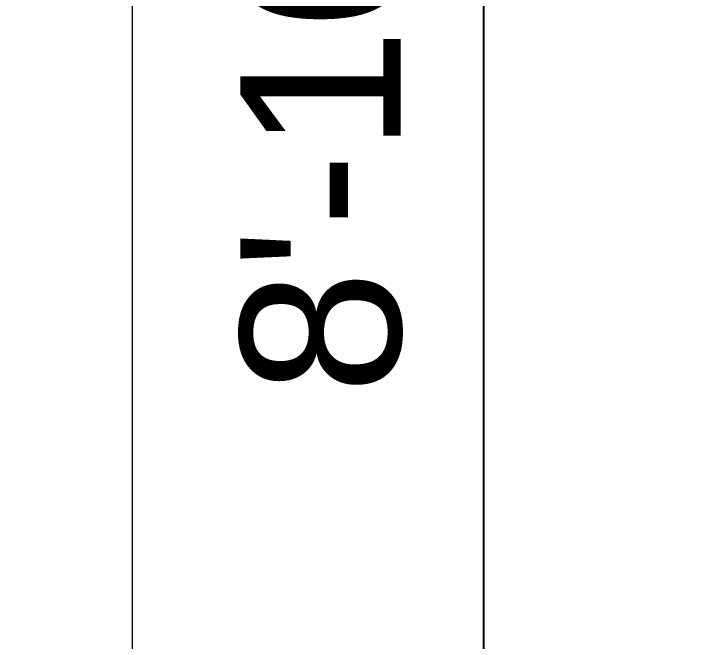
# Model space of a CAD drawing. Extents: x 65572 to 72871, y 30718 to 33858.
# Drawn here: x 66035.18 to 66060.62, y 33449.66 to 33473.15 of the extents above; entities that cross this region are included whole.
import ezdxf

# ---------------------------------------------------------------- set-up
doc = ezdxf.new("R2010")
doc.units = 0
doc.header["$LTSCALE"] = 0.5
doc.header["$MEASUREMENT"] = 0
doc.layers.get('0').update_dxf_attribs({"color": 20, "linetype": 'CONTINUOUS'})
doc.layers.get('DEFPOINTS').update_dxf_attribs({"linetype": 'CONTINUOUS', "lineweight": 5})
doc.layers.add('Annotations', color=40, linetype='CONTINUOUS', lineweight=5)
doc.layers.add('Viewed', color=150, linetype='CONTINUOUS', lineweight=9)
doc.styles.get("Standard").update_dxf_attribs({"font": 'arial.ttf'})
doc.dimstyles.new('ARCH', dxfattribs={"dimscale": 96, "dimtxt": 0.0625, "dimasz": 0.0625, "dimexe": 0.04, "dimexo": 0.09375, "dimgap": 0.03125, "dimtad": 1, "dimdec": 0, "dimrnd": 0.0625, "dimzin": 3, "dimdsep": 46, "dimlunit": 4, "dimtxsty": 'Standard', "dimblk1": 'ARCHTICK', "dimblk2": 'ARCHTICK', "dimsah": 1, "dimcen": 0, "dimdle": 0.03125, "dimclrd": 256, "dimclre": 256, "dimclrt": 256, "dimazin": 0, "dimtfac": 1, "dimtdec": 0, "dimtmove": 2, "dimatfit": 3, "dimldrblk": 'OBLIQUE', "dimfxl": 0.3, "dimfxlon": 1, "dimfrac": 2, "dimarcsym": 0})

# ---------------------------------------------------------------- blocks, each defined once
blk = doc.blocks.new('_ArchTick')
at = {"const_width": 0.15}
blk.add_lwpolyline([(-0.5, -0.5), (0.5, 0.5)], dxfattribs=at)
blk = doc.blocks.new('*D24')
at = {"layer": 'Annotations', "linetype": 'ByBlock', "lineweight": -2}
for p, q in [((66052.774, 33413.581), (66052.774, 33525.563)), ((66060.622, 33522.563), (66056.614, 33522.563)), ((66048.622, 33416.581), (66056.614, 33416.581))]:
    blk.add_line(p, q, dxfattribs=at)
at = {"layer": 'DEFPOINTS', "color": 0}
for p in [(66051.622, 33522.563), (66052.774, 33522.563), (66039.622, 33416.581)]:
    blk.add_point(p, dxfattribs=at)
at = {"layer": 'Annotations', "lineweight": -2, "xscale": 6, "yscale": 6, "zscale": 6}
for p, rotation in [((66052.774, 33522.563), 89.99999999708135), ((66052.774, 33416.581), 269.9999999970813)]:
    blk.add_blockref('_ArchTick', p, dxfattribs=dict(at, rotation=rotation))
at = {"layer": 'Annotations', "insert": (66046.711, 33469.572), "char_height": 6, "attachment_point": 5, "rotation": 90}
blk.add_mtext('8\'-10"', dxfattribs=at)
blk = doc.blocks.new('_Oblique')
at = {"lineweight": -2}
blk.add_line((-0.5, -0.5), (0.5, 0.5), dxfattribs=at)
blk = doc.blocks.new('*D87')
at = {"layer": 'Annotations', "linetype": 'ByBlock', "lineweight": -2}
for p, q in [((66026.93, 33413.571), (66026.93, 33536.563)), ((66030.623, 33533.563), (66023.09, 33533.563)), ((66030.622, 33416.571), (66023.09, 33416.571))]:
    blk.add_line(p, q, dxfattribs=at)
at = {"layer": 'DEFPOINTS', "color": 0}
for p in [(66026.93, 33533.563), (66039.623, 33533.563), (66039.622, 33416.571)]:
    blk.add_point(p, dxfattribs=at)
at = {"layer": 'Annotations', "lineweight": -2, "xscale": 6, "yscale": 6, "zscale": 6}
for p, rotation in [((66026.93, 33533.563), 90), ((66026.93, 33416.571), 270)]:
    blk.add_blockref('_ArchTick', p, dxfattribs=dict(at, rotation=rotation))
at = {"layer": 'Annotations', "insert": (66020.867, 33475.067), "char_height": 6, "attachment_point": 5, "rotation": 90}
blk.add_mtext('9\'-9"', dxfattribs=at)

msp = doc.modelspace()

# ---------------------------------------------------------------- linework, layer by layer
at = {"layer": 'Viewed', "linetype": 'ByBlock'}
msp.add_line((66039.621614, 33522.562859), (66039.621614, 33416.571475), dxfattribs=at)

# ---------------------------------------------------------------- dimensions: what is measured, and where the dimension line sits
at = {"layer": 'Annotations', "linetype": 'ByBlock'}
for base, p1, p2, picture, middle in [((66026.930301, 33533.562913), (66039.621614, 33416.571475), (66039.623085, 33533.562913), '*D87', (66020.867301, 33475.067194)), ((66052.773717, 33522.562859), (66039.621614, 33416.58061), (66051.621673, 33522.562859), '*D24', (66046.710717, 33469.571735))]:
    dim = msp.add_linear_dim(base=base, p1=p1, p2=p2, angle=90, dimstyle='ARCH', dxfattribs=at)
    dim.commit()
    dim.dimension.update_dxf_attribs({"geometry": picture, "text_midpoint": middle})

doc.saveas('drawing.dxf')
